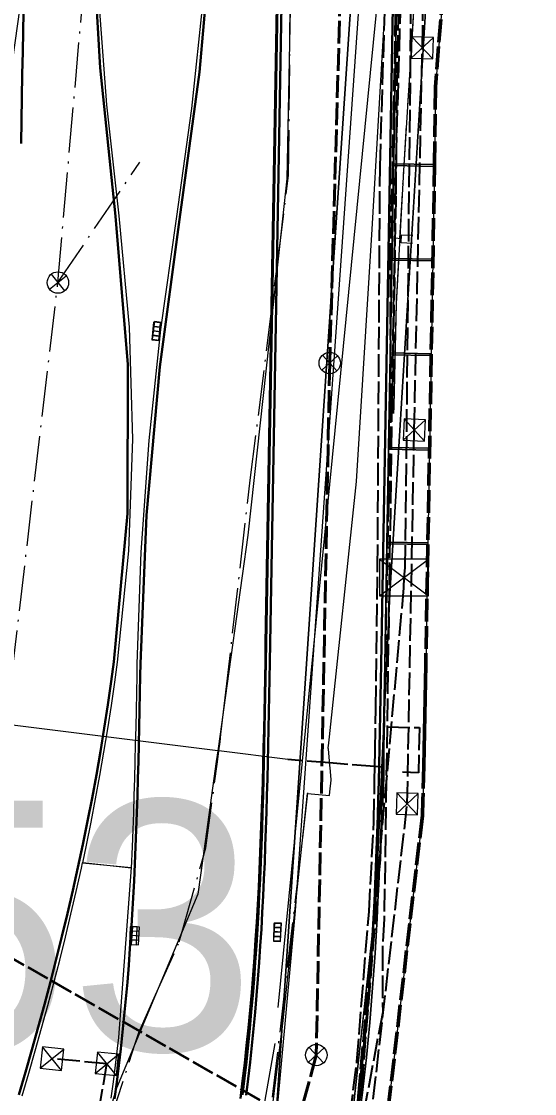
# Model space of a CAD drawing. Header units: metres. Extents: x 105014 to 106600, y 111320 to 118425.
# Drawn here: x 105932 to 105960.8, y 114717.8 to 114777.8 of the extents above; entities that cross this region are included whole.
import ezdxf
from ezdxf.enums import TextEntityAlignment as Align

# ---------------------------------------------------------------- set-up
doc = ezdxf.new("R2010")
doc.units = ezdxf.units.M
doc.linetypes.add('DASHDOT', pattern=[3.556, 2.54, -0.508, 0, -0.508])
doc.linetypes.add('DASHED', pattern=[1.524, 1.27, -0.254])
for name, color, linetype, lineweight in [('00-BASE-LIMITE', 7, 'DASHED', 50), ('00-BASE-UE', 42, 'DASHED', 25), ('10-PAV-CALZADA-BRT', 12, 'CONTINUOUS', 30), ('10-PAV-CALZADA-MIXTA', 8, 'CONTINUOUS', 30), ('10-PAV-SARDINEL', 252, 'CONTINUOUS', 13), ('20-EP-ZONA-DURA', 253, 'CONTINUOUS', 13), ('20-EP-ZONA-VERDE', 84, 'CONTINUOUS', 13), ('30-RED-ENEL-NODOS', 11, 'CONTINUOUS', 13), ('30-RED-ENEL-PROY', 1, 'DASHED', 25), ('30-RED-ETB-CAMARA', 151, 'CONTINUOUS', 13), ('30-RED-ETB-EXIST', 145, 'CONTINUOUS', 13), ('30-RED-ETB-PROY', 5, 'DASHED', 25), ('30-RED-VANTI-EXIST', 52, 'CONTINUOUS', 13), ('30-RED-VANTI-PROY', 2, 'DASHED', 25), ('30-RED-VANTI-RETIRO', 8, 'DASHDOT', 13), ('35-RH-ACUE-DOMICILIARIA', 152, 'CONTINUOUS', 9), ('35-RH-ACUE-MENOR-EXIST', 151, 'CONTINUOUS', 13), ('35-RH-ACUE-MENOR-PROY', 5, 'DASHED', 25), ('35-RH-PLUV-INTERCEPTOR', 3, 'DASHED', 40), ('35-RH-PLUV-NODOS', 94, 'CONTINUOUS', 13), ('35-RH-PLUV-RETIRO', 8, 'DASHDOT', 13), ('36-RH-SAN-COLECTOR-PROY', 6, 'DASHED', 35), ('40-ROT-ESTACION', 1, 'CONTINUOUS', 25), ('60-PREDIAL-LOTE', 42, 'CONTINUOUS', 13)]:
    doc.layers.add(name, color=color, linetype=linetype, lineweight=lineweight)

# ---------------------------------------------------------------- blocks, each defined once
blk = doc.blocks.new('CAM_ETB_T_13')
for p, q in [((-1.375, -1.025), (1.375, 1.025)), ((-1.375, 1.025), (1.375, -1.025))]:
    blk.add_line(p, q)
blk.add_lwpolyline([(-1.375, -1.025), (1.375, -1.025), (1.375, 1.025), (-1.375, 1.025)], close=True)
blk = doc.blocks.new('CAJA_ENEL')
for p, q in [((-0.6, -0.6), (0.6, 0.6)), ((-0.6, 0.6), (0.6, -0.6))]:
    blk.add_line(p, q)
blk.add_lwpolyline([(-0.6, -0.6), (0.6, -0.6), (0.6, 0.6), (-0.6, 0.6)], close=True)
blk = doc.blocks.new('SUMIDERO')
for p, q in [((-0.25, -0.2), (-0.25, 0.2)), ((0, -0.2), (0, 0.2)), ((0.25, -0.2), (0.25, 0.2))]:
    blk.add_line(p, q)
blk.add_lwpolyline([(-0.5, -0.2), (0.5, -0.2), (0.5, 0.2), (-0.5, 0.2)], close=True)
blk = doc.blocks.new('POZO_PLUV')
for p, q in [((-0.42, -0.42), (0.42, 0.42)), ((-0.42, 0.42), (0.42, -0.42))]:
    blk.add_line(p, q)
blk.add_circle((0, 0), 0.6)

msp = doc.modelspace()

# ---------------------------------------------------------------- linework, layer by layer
at = {"layer": '00-BASE-LIMITE'}
msp.add_lwpolyline([(105956.8691, 114816.3231), (105956.1891, 114806.2901), (105955.6823, 114798.2115), (105955.6451, 114779.4721), (105955.2221, 114774.1711), (105955.1787, 114769.8627), (105954.6797, 114741.7807), (105954.6629, 114740.8431), (105954.6459, 114739.9029), (105954.6281, 114738.9599), (105954.6095, 114738.0165), (105954.5895, 114737.0685), (105954.5679, 114736.1175), (105954.5187, 114734.2073), (105954.4929, 114733.3351), (105951.3437, 114706.3967)], dxfattribs=at)
at = {"layer": '00-BASE-UE'}
msp.add_lwpolyline([(105956.8691, 114816.3231), (105956.1891, 114806.2901), (105955.6823, 114798.2115), (105955.6451, 114779.4721), (105955.2221, 114774.1711), (105955.1787, 114769.8627), (105954.6797, 114741.7807), (105954.6629, 114740.8431), (105954.6459, 114739.9029), (105954.6281, 114738.9599), (105954.6095, 114738.0165), (105954.5895, 114737.0685), (105954.5679, 114736.1175), (105954.5187, 114734.2073), (105954.4929, 114733.3351), (105951.3437, 114706.3967)], dxfattribs=at)
at = {"layer": '10-PAV-CALZADA-BRT'}
for points in [[(105948.1097, 114878.6091), (105945.6995, 114742.9863), (105945.6823, 114742.0175), (105945.6647, 114741.0477), (105945.6465, 114740.0765), (105945.6273, 114739.1067), (105945.6067, 114738.1339), (105945.5845, 114737.1601), (105945.5603, 114736.1851), (105945.5337, 114735.2089), (105945.5047, 114734.2317), (105945.4725, 114733.2535), (105945.4371, 114732.2743), (105945.3981, 114731.2939), (105945.3553, 114730.3125), (105945.3079, 114729.3301), (105945.2561, 114728.3469), (105945.1993, 114727.3629), (105945.1371, 114726.3779), (105945.0693, 114725.3921), (105944.9955, 114724.4055), (105944.9153, 114723.4185), (105944.8287, 114722.4307), (105944.7349, 114721.4423), (105944.6337, 114720.4535), (105944.5249, 114719.4645), (105944.4081, 114718.4751), (105944.2829, 114717.4855)], [(105931.9775, 114770.9997), (105932.0021, 114772.2875), (105932.0253, 114773.5741), (105932.0477, 114774.8619), (105932.0697, 114776.1509), (105933.1753, 114841.1523)], [(105935.9369, 114783.5823), (105936.4179, 114775.2394), (105937.2805, 114766.9273), (105937.9719, 114758.6114), (105937.9399, 114750.2669), (105937.1849, 114741.9565), (105937.0357, 114740.8495), (105936.8471, 114739.5407), (105936.6463, 114738.2325), (105936.4327, 114736.9251), (105936.2059, 114735.6189), (105935.9657, 114734.3151), (105935.7127, 114733.0149), (105935.4473, 114731.7181), (105935.1701, 114730.4251), (105934.8815, 114729.1357), (105934.5821, 114727.8501), (105934.2723, 114726.5681), (105933.9525, 114725.2899), (105933.6231, 114724.0151), (105933.2849, 114722.7441), (105932.9379, 114721.4765), (105932.5829, 114720.2123), (105932.2201, 114718.9515), (105931.8503, 114717.6941)], [(105937.2165, 114717.4657), (105937.3421, 114718.3941), (105937.4599, 114719.3247), (105937.5699, 114720.2575), (105937.6727, 114721.1923), (105937.7685, 114722.1289), (105937.8575, 114723.0675), (105937.9403, 114724.0079), (105938.0167, 114724.9497), (105938.0873, 114725.8933), (105938.1523, 114726.8385), (105938.2119, 114727.7851), (105938.2667, 114728.7333), (105938.3169, 114729.6827), (105938.3625, 114730.6337), (105938.4043, 114731.5861), (105938.4421, 114732.5397), (105938.4767, 114733.4945), (105938.5081, 114734.4507), (105938.5367, 114735.4081), (105938.5627, 114736.3669), (105938.5865, 114737.3267), (105938.6083, 114738.2879), (105938.6287, 114739.2501), (105938.6479, 114740.2153), (105938.6659, 114741.1795), (105938.6781, 114741.8429), (105939.023, 114750.1751), (105939.7545, 114758.4823), (105940.8709, 114766.7465), (105941.9874, 114775.0107), (105942.7189, 114783.3179)]]:
    msp.add_lwpolyline(points, dxfattribs=at)
at = {"layer": '10-PAV-CALZADA-MIXTA'}
for points in [[(105944.6097, 114717.6629), (105944.7249, 114718.5911), (105944.8325, 114719.5205), (105944.9329, 114720.4505), (105945.0263, 114721.3813), (105945.1131, 114722.3127), (105945.1935, 114723.2449), (105945.2679, 114724.1773), (105945.3365, 114725.1103), (105945.3997, 114726.0437), (105945.4577, 114726.9773), (105945.5107, 114727.9113), (105945.5593, 114728.8455), (105945.6037, 114729.7799), (105945.6441, 114730.7145), (105945.6807, 114731.6493), (105945.7141, 114732.5843), (105945.7445, 114733.5193), (105945.7721, 114734.4543), (105945.7973, 114735.3895), (105945.8203, 114736.3247), (105945.8415, 114737.2599), (105945.8613, 114738.1951), (105945.8797, 114739.1305), (105945.8973, 114740.0657), (105945.9143, 114741.0011), (105945.9309, 114741.9365), (105947.6697, 114839.7847)], [(105953.9187, 114839.6734), (105952.1799, 114741.8251), (105952.1633, 114740.8877), (105952.1463, 114739.9483), (105952.1285, 114739.0069), (105952.1099, 114738.0675), (105952.0901, 114737.1231), (105952.0685, 114736.1767), (105952.0453, 114735.2283), (105952.0195, 114734.2779), (105951.9915, 114733.3257), (105951.9605, 114732.3713), (105951.9263, 114731.4151), (105951.8887, 114730.4571), (105951.8473, 114729.4971), (105951.8017, 114728.5353), (105951.7515, 114727.5715), (105951.6965, 114726.6061), (105951.6365, 114725.6391), (105951.5711, 114724.6703), (105951.4997, 114723.6999), (105951.4221, 114722.7277), (105951.3381, 114721.7543), (105951.2473, 114720.7793), (105951.1493, 114719.8031), (105951.0439, 114718.8255), (105950.9305, 114717.8469), (105950.8089, 114716.8671)]]:
    msp.add_lwpolyline(points, dxfattribs=at)
at = {"layer": '10-PAV-SARDINEL'}
for points in [[(105944.2829, 114717.4855), (105944.4081, 114718.4751), (105944.5249, 114719.4645), (105944.6337, 114720.4535), (105944.7349, 114721.4423), (105944.8287, 114722.4307), (105944.9153, 114723.4185), (105944.9955, 114724.4055), (105945.0693, 114725.3921), (105945.1371, 114726.3779), (105945.1993, 114727.3629), (105945.2561, 114728.3469), (105945.3079, 114729.3301), (105945.3553, 114730.3125), (105945.3981, 114731.2939), (105945.4371, 114732.2743), (105945.4725, 114733.2535), (105945.5047, 114734.2317), (105945.5337, 114735.2089), (105945.5603, 114736.1851), (105945.5845, 114737.1601), (105945.6067, 114738.1339), (105945.6273, 114739.1067), (105945.6465, 114740.0765), (105945.6647, 114741.0477), (105945.6823, 114742.0175), (105945.6995, 114742.9863), (105948.1097, 114878.6091)], [(105933.1753, 114841.1523), (105932.0697, 114776.1509), (105932.0477, 114774.8619), (105932.0253, 114773.5741), (105932.0021, 114772.2875), (105931.9775, 114770.9997)], [(105947.4697, 114839.7885), (105945.7309, 114741.9401), (105945.7143, 114741.0047), (105945.6973, 114740.0694), (105945.6797, 114739.1344), (105945.6613, 114738.1992), (105945.6416, 114737.2643), (105945.6204, 114736.3294), (105945.5974, 114735.3947), (105945.5722, 114734.46), (105945.5446, 114733.5255), (105945.5142, 114732.5911), (105945.4809, 114731.6568), (105945.4443, 114730.7227), (105945.4039, 114729.789), (105945.3596, 114728.8555), (105945.311, 114727.9222), (105945.2581, 114726.9892), (105945.2002, 114726.0567), (105945.137, 114725.1244), (105945.0685, 114724.1926), (105944.9942, 114723.2615), (105944.9139, 114722.3306), (105944.8273, 114721.4006), (105944.734, 114720.4713), (105944.6338, 114719.5428), (105944.5263, 114718.6149), (105944.4113, 114717.6884)], [(105944.4113, 114717.6884), (105944.5263, 114718.6149), (105944.6338, 114719.5428), (105944.734, 114720.4713), (105944.8273, 114721.4006), (105944.9139, 114722.3306), (105944.9942, 114723.2615), (105945.0685, 114724.1926), (105945.137, 114725.1244), (105945.2002, 114726.0567), (105945.2581, 114726.9892), (105945.311, 114727.9222), (105945.3596, 114728.8555), (105945.4039, 114729.789), (105945.4443, 114730.7227), (105945.4809, 114731.6568), (105945.5142, 114732.5911), (105945.5446, 114733.5255), (105945.5722, 114734.46), (105945.5974, 114735.3947), (105945.6204, 114736.3294), (105945.6416, 114737.2643), (105945.6613, 114738.1992), (105945.6797, 114739.1344), (105945.6973, 114740.0694), (105945.7143, 114741.0047), (105945.7309, 114741.9401), (105947.4697, 114839.7885)], [(105947.6697, 114839.7847), (105945.9309, 114741.9365), (105945.9143, 114741.0011), (105945.8973, 114740.0657), (105945.8797, 114739.1305), (105945.8613, 114738.1951), (105945.8415, 114737.2599), (105945.8203, 114736.3247), (105945.7973, 114735.3895), (105945.7721, 114734.4543), (105945.7445, 114733.5193), (105945.7141, 114732.5843), (105945.6807, 114731.6493), (105945.6441, 114730.7145), (105945.6037, 114729.7799), (105945.5593, 114728.8455), (105945.5107, 114727.9113), (105945.4577, 114726.9773), (105945.3997, 114726.0437), (105945.3365, 114725.1103), (105945.2679, 114724.1773), (105945.1935, 114723.2449), (105945.1131, 114722.3127), (105945.0263, 114721.3813), (105944.9329, 114720.4505), (105944.8325, 114719.5205), (105944.7249, 114718.5911), (105944.6097, 114717.6629)], [(105950.8089, 114716.8671), (105950.9305, 114717.8469), (105951.0439, 114718.8255), (105951.1493, 114719.8031), (105951.2473, 114720.7793), (105951.3381, 114721.7543), (105951.4221, 114722.7277), (105951.4997, 114723.6999), (105951.5711, 114724.6703), (105951.6365, 114725.6391), (105951.6965, 114726.6061), (105951.7515, 114727.5715), (105951.8017, 114728.5353), (105951.8473, 114729.4971), (105951.8887, 114730.4571), (105951.9263, 114731.4151), (105951.9605, 114732.3713), (105951.9915, 114733.3257), (105952.0195, 114734.2779), (105952.0453, 114735.2283), (105952.0685, 114736.1767), (105952.0901, 114737.1231), (105952.1099, 114738.0675), (105952.1285, 114739.0069), (105952.1463, 114739.9483), (105952.1633, 114740.8877), (105952.1799, 114741.8251), (105953.9187, 114839.6734)], [(105954.1187, 114839.6696), (105952.3799, 114741.8216), (105952.3633, 114740.8842), (105952.3463, 114739.9446), (105952.3285, 114739.003), (105952.3099, 114738.0634), (105952.2901, 114737.1187), (105952.2684, 114736.172), (105952.2452, 114735.2232), (105952.2194, 114734.2723), (105952.1914, 114733.3195), (105952.1604, 114732.3645), (105952.1262, 114731.4077), (105952.0885, 114730.4489), (105952.0471, 114729.4881), (105952.0015, 114728.5254), (105951.9512, 114727.5606), (105951.8962, 114726.5942), (105951.8361, 114725.6262), (105951.7706, 114724.6562), (105951.6992, 114723.6846), (105951.6215, 114722.7112), (105951.5373, 114721.7365), (105951.4464, 114720.7601), (105951.3482, 114719.7824), (105951.2427, 114718.8033), (105951.1291, 114717.8231), (105951.0073, 114716.8417)]]:
    msp.add_lwpolyline(points, dxfattribs=at)
at = {"layer": '20-EP-ZONA-DURA'}
for points in [[(105955.1787, 114769.8627), (105955.178, 114769.8229), (105952.8783, 114769.8637), (105953.0471, 114779.3623), (105955.6326, 114779.3163), (105955.2221, 114774.1711), (105955.1787, 114769.8627)], [(105955.1762, 114769.7229), (105955.0838, 114764.5237), (105952.7841, 114764.5645), (105952.8765, 114769.7637), (105955.1762, 114769.7229)], [(105955.0821, 114764.4237), (105954.9897, 114759.2245), (105952.6899, 114759.2653), (105952.7823, 114764.4645), (105955.0821, 114764.4237)], [(105954.8937, 114753.8253), (105954.8835, 114753.9325), (105952.5958, 114753.9731), (105952.6881, 114759.1653), (105954.9879, 114759.1245), (105954.8937, 114753.8253)], [(105954.8937, 114753.8253), (105954.8013, 114748.6263), (105952.5017, 114748.6671), (105952.5939, 114753.8663), (105954.8937, 114753.8253)]]:
    msp.add_lwpolyline(points, close=True, dxfattribs=at)
for points in [[(105951.0073, 114716.8417), (105951.1291, 114717.8231), (105951.2427, 114718.8033), (105951.3482, 114719.7824), (105951.4464, 114720.7601), (105951.5373, 114721.7365), (105951.6215, 114722.7112), (105951.6992, 114723.6846), (105951.7706, 114724.6562), (105951.8361, 114725.6262), (105951.8962, 114726.5942), (105951.9512, 114727.5606), (105952.0015, 114728.5254), (105952.0471, 114729.4881), (105952.0885, 114730.4489), (105952.1262, 114731.4077), (105952.1604, 114732.3645), (105952.1914, 114733.3195), (105952.2194, 114734.2723), (105952.2452, 114735.2232), (105952.2684, 114736.172), (105952.2901, 114737.1187), (105952.3099, 114738.0634), (105952.3285, 114739.003), (105952.3463, 114739.9446), (105952.3633, 114740.8842), (105952.3799, 114741.8216), (105952.4999, 114748.5671), (105954.7996, 114748.5263), (105954.6797, 114741.7807), (105954.6629, 114740.8431), (105954.6459, 114739.9029), (105954.6281, 114738.9599), (105954.6095, 114738.0165), (105954.5895, 114737.0685), (105954.5679, 114736.1175), (105954.5187, 114734.2073), (105954.4929, 114733.3351), (105954.4929, 114733.3351), (105951.868, 114710.8813)], [(105932.042, 114717.6372), (105932.4122, 114718.8957), (105932.7753, 114720.1576), (105933.1307, 114721.4231), (105933.478, 114722.692), (105933.8166, 114723.9644), (105934.1463, 114725.2407), (105934.4665, 114726.5204), (105934.7767, 114727.8039), (105935.0765, 114729.0912), (105935.3655, 114730.3823), (105935.4313, 114730.6892), (105938.1521, 114730.4224), (105937.4388, 114720.8949), (105937.3712, 114720.2802), (105937.2614, 114719.349), (105937.1438, 114718.4201), (105937.0185, 114717.4934)]]:
    msp.add_lwpolyline(points, dxfattribs=at)
at = {"layer": '20-EP-ZONA-VERDE'}
msp.add_lwpolyline([(105942.2023, 114779.1779), (105941.5459, 114772.9645), (105940.6735, 114766.7779), (105939.7992, 114760.5776), (105939.1414, 114754.3506), (105938.7008, 114748.1045), (105938.4781, 114741.8465), (105938.4659, 114741.1831), (105938.4479, 114740.2193), (105938.4287, 114739.2541), (105938.4083, 114738.2923), (105938.3865, 114737.3315), (105938.3627, 114736.3719), (105938.3367, 114735.4139), (105938.3081, 114734.4571), (105938.2769, 114733.5015), (105938.2423, 114732.5473), (105938.2045, 114731.5945), (105938.1509, 114730.3937), (105935.4337, 114730.6871), (105935.6431, 114731.6771), (105935.9089, 114732.9757), (105936.1621, 114734.2779), (105936.4027, 114735.5837), (105936.6299, 114736.8917), (105936.8439, 114738.2011), (105937.0449, 114739.5113), (105937.2337, 114740.8219), (105937.3831, 114741.9299), (105938.0183, 114748.1704), (105938.2464, 114754.4386), (105938.0663, 114760.7083), (105937.4789, 114766.9525), (105936.7968, 114773.1778), (105936.3291, 114779.4223)], dxfattribs=at)
for points in [[(105955.1779, 114769.8229), (105955.1761, 114769.7229), (105952.8765, 114769.7637), (105952.8783, 114769.8637), (105955.1779, 114769.8229)], [(105955.0837, 114764.5237), (105955.0819, 114764.4237), (105952.7823, 114764.4645), (105952.7841, 114764.5645), (105955.0837, 114764.5237)], [(105954.9895, 114759.2245), (105954.9877, 114759.1245), (105952.6881, 114759.1653), (105952.6899, 114759.2653), (105954.9895, 114759.2245)], [(105954.8835, 114753.9325), (105954.8937, 114753.8253), (105952.5939, 114753.8663), (105952.5957, 114753.9663), (105952.5839, 114753.9733), (105954.8835, 114753.9325)], [(105954.8013, 114748.6263), (105954.7995, 114748.5263), (105952.4999, 114748.5671), (105952.5017, 114748.6671), (105954.8013, 114748.6263)]]:
    msp.add_lwpolyline(points, close=True, dxfattribs=at)
at = {"layer": '30-RED-ENEL-PROY'}
for points in [[(105954.4891, 114776.3611), (105954.8405, 114793.9945)], [(105954.0359, 114754.9499), (105954.4891, 114776.3611)], [(105953.6435, 114733.9953), (105954.0359, 114754.9499)], [(105950.8641, 114709.8753), (105953.6435, 114733.9953)], [(105936.7945, 114719.4239), (105933.7145, 114719.7163)], [(105935.8295, 114713.7463), (105936.7945, 114719.4239)]]:
    msp.add_lwpolyline(points, dxfattribs=at)
at = {"layer": '30-RED-ETB-EXIST'}
for points in [[(105946.409, 114722.586), (105953.106, 114790.488), (105953.19, 114791.079)], [(105941.104, 114691.562), (105946.234, 114720.556)]]:
    msp.add_lwpolyline(points, dxfattribs=at)
at = {"layer": '30-RED-ETB-PROY'}
for points in [[(105953.468, 114746.68), (105953.535, 114747.23), (105953.988, 114791.071), (105953.954, 114792.05)], [(105949.557, 114703.386), (105949.658, 114703.953), (105953.455, 114746.095), (105953.468, 114746.68)]]:
    msp.add_lwpolyline(points, dxfattribs=at)
at = {"layer": '30-RED-VANTI-EXIST'}
for points in [[(105952.9062, 114756.3028), (105953.0313, 114762.0229), (105953.4459, 114769.4769), (105954.0575, 114779.0689), (105954.6479, 114789.1283), (105955.4205, 114800.7505), (105956.1289, 114810.8965), (105956.8731, 114822.0675), (105957.1741, 114826.4021), (105957.6443, 114832.9239)], [(105947.0874, 114779.4996), (105946.8889, 114769.0241), (105946.3962, 114764.541)], [(105949.2767, 114737.7523), (105950.7983, 114752.0665), (105951.6783, 114766.1967), (105952.3888, 114778.3885)], [(105946.3962, 114764.541), (105944.6943, 114749.0571), (105943.4271, 114739.9348)], [(105952.8989, 114755.9697), (105952.903, 114756.1564)], [(105952.903, 114756.1564), (105952.9062, 114756.3028)], [(105952.8969, 114755.8785), (105952.8989, 114755.9697)], [(105943.4271, 114739.9348), (105943.145, 114737.9047)], [(105943.0144, 114736.9645), (105921.9122, 114739.601)], [(105943.145, 114737.9047), (105943.0144, 114736.9645)], [(105949.223, 114737.2475), (105949.2767, 114737.7523)], [(105943.0144, 114736.9645), (105942.9309, 114736.3634)], [(105943.074, 114736.9571), (105943.0144, 114736.9645)], [(105946.9511, 114736.4727), (105943.074, 114736.9571)], [(105949.2159, 114737.0522), (105949.2095, 114737.1203), (105949.2122, 114737.1456)], [(105949.2122, 114737.1456), (105949.223, 114737.2475)], [(105949.2762, 114736.4088), (105949.2159, 114737.0522)], [(105942.9309, 114736.3634), (105942.1762, 114730.9306)], [(105949.2875, 114736.289), (105949.2762, 114736.4088)], [(105949.314, 114736.0057), (105949.2875, 114736.289)], [(105949.3529, 114735.5909), (105949.314, 114736.0057)], [(105949.3766, 114735.3335), (105949.3529, 114735.5909)], [(105949.2986, 114734.6658), (105949.3775, 114735.3293)], [(105949.3775, 114735.3293), (105949.3766, 114735.3335)], [(105944.5078, 114704.264), (105946.6849, 114721.8519), (105948.0541, 114734.5823), (105949.2757, 114734.4703), (105949.2986, 114734.6658)], [(105942.1762, 114730.9306), (105941.8979, 114728.9269), (105941.0207, 114726.839)], [(105941.0207, 114726.839), (105939.5271, 114723.2838)], [(105939.5271, 114723.2838), (105938.3862, 114720.5682)], [(105938.3862, 114720.5682), (105937.3329, 114718.0609), (105934.6831, 114709.2295), (105934.5539, 114708.7875)]]:
    msp.add_lwpolyline(points, dxfattribs=at)
at = {"layer": '30-RED-VANTI-PROY'}
for points in [[(105953.6455, 114799.3566), (105953.4861, 114792.3123), (105953.0735, 114775.5111), (105952.9973, 114768.0665), (105952.804, 114756.3036)], [(105952.7254, 114756.2906), (105952.6983, 114764.1507), (105952.8781, 114772.4217), (105953.0511, 114781.4219), (105953.2755, 114790.5831), (105953.3343, 114793.7269)], [(105951.8408, 114736.9644), (105951.8847, 114739.3555), (105951.9767, 114747.2587), (105952.1183, 114769.7171), (105952.3888, 114778.3885)], [(105952.7257, 114756.1367), (105952.7254, 114756.2906)], [(105952.7264, 114755.9194), (105952.7257, 114756.1367)], [(105952.8016, 114756.1573), (105952.7985, 114755.9695)], [(105952.804, 114756.3036), (105952.8016, 114756.1573)], [(105952.7145, 114755.3532), (105952.7184, 114755.506)], [(105952.7184, 114755.506), (105952.7239, 114755.7241)], [(105952.7239, 114755.7241), (105952.7267, 114755.8353), (105952.7264, 114755.9194)], [(105952.7985, 114755.9695), (105952.7969, 114755.8719)], [(105952.3391, 114737.6369), (105952.6007, 114750.8331), (105952.7145, 114755.3532)], [(105952.3339, 114737.2777), (105952.3347, 114737.3978)], [(105952.3347, 114737.3978), (105952.3349, 114737.4269), (105952.3367, 114737.5154)], [(105952.3367, 114737.5154), (105952.3391, 114737.6369)], [(105951.8248, 114736.0895), (105951.8408, 114736.9644)], [(105952.3298, 114736.6542), (105952.3307, 114736.7908)], [(105952.3307, 114736.7908), (105952.3315, 114736.9113)], [(105952.3315, 114736.9113), (105952.3319, 114736.9659)], [(105952.3319, 114736.9659), (105952.333, 114737.1412)], [(105952.333, 114737.1412), (105952.3339, 114737.2777)], [(105949.2875, 114736.289), (105946.9511, 114736.4727)], [(105951.8248, 114736.0895), (105949.2875, 114736.289)], [(105952.3259, 114736.0501), (105952.3275, 114736.2947)], [(105952.3275, 114736.2947), (105952.3283, 114736.4165)], [(105952.3283, 114736.4165), (105952.329, 114736.5342)], [(105952.329, 114736.5342), (105952.3298, 114736.6542)], [(105951.8102, 114735.2953), (105951.8248, 114736.0895)], [(105952.3259, 114736.0501), (105951.8248, 114736.0895)], [(105952.322, 114735.4658), (105952.3228, 114735.5857)], [(105952.3228, 114735.5857), (105952.3236, 114735.7032)], [(105952.3236, 114735.7032), (105952.3244, 114735.8246)], [(105952.3244, 114735.8246), (105952.3259, 114736.0501)], [(105952.3309, 114736.0497), (105952.3259, 114736.0501)], [(105916.6561, 114611.8011), (105917.5191, 114614.3593), (105919.7213, 114620.0777), (105922.3449, 114627.1991), (105924.7387, 114634.3637), (105927.5955, 114642.6581), (105930.0613, 114649.8565), (105935.2187, 114665.1123), (105938.5147, 114674.5977), (105941.6843, 114683.9275), (105944.1935, 114691.1661), (105946.0779, 114696.9725), (105947.0595, 114700.0829), (105948.1693, 114704.3189), (105949.3899, 114709.8347), (105950.2293, 114714.9283), (105950.8171, 114719.5557), (105951.4975, 114727.9543), (105951.7683, 114733.0111), (105951.8102, 114735.2953)], [(105952.3029, 114734.8445), (105952.3087, 114734.9805)], [(105952.3087, 114734.9805), (105952.3133, 114735.0895)], [(105952.3133, 114735.0895), (105952.3185, 114735.2102)], [(105952.3185, 114735.2102), (105952.3195, 114735.234)], [(105952.3195, 114735.234), (105952.3207, 114735.2615), (105952.3211, 114735.3294)], [(105952.3211, 114735.3294), (105952.322, 114735.4658)], [(105907.6722, 114582.7979), (105908.1869, 114584.3079), (105913.0153, 114598.7205), (105917.4869, 114611.9305), (105923.6651, 114629.4631), (105926.1895, 114637.2785), (105932.0501, 114654.1549), (105937.9487, 114671.2525), (105943.0215, 114686.1443), (105946.2827, 114696.1183), (105947.2475, 114699.1711), (105948.2679, 114703.0567), (105949.2549, 114707.3105), (105949.8141, 114709.7765), (105951.0991, 114718.1455), (105952.1327, 114730.8545), (105952.2876, 114734.4867)], [(105952.2876, 114734.4867), (105952.2928, 114734.6078)], [(105952.2928, 114734.6078), (105952.2978, 114734.725)], [(105952.2978, 114734.725), (105952.3029, 114734.8445)]]:
    msp.add_lwpolyline(points, dxfattribs=at)
at = {"layer": '30-RED-VANTI-RETIRO'}
for points in [[(105952.9062, 114756.3028), (105953.0313, 114762.0229), (105953.4459, 114769.4769), (105954.0575, 114779.0689), (105954.6479, 114789.1283), (105955.4205, 114800.7505), (105956.1289, 114810.8965), (105956.8731, 114822.0675), (105957.1741, 114826.4021), (105957.6443, 114832.9239)], [(105946.3962, 114764.541), (105946.9847, 114769.2155), (105947.0874, 114779.4996)], [(105943.4271, 114739.9348), (105944.8333, 114752.1275), (105946.3962, 114764.541)], [(105952.8989, 114755.9697), (105952.903, 114756.1564)], [(105952.903, 114756.1564), (105952.9062, 114756.3028)], [(105952.8969, 114755.8785), (105952.8989, 114755.9697)], [(105943.1923, 114737.8996), (105943.4271, 114739.9348)], [(105943.074, 114736.9571), (105943.1423, 114737.4657), (105943.1923, 114737.8996)], [(105942.9933, 114736.3559), (105943.074, 114736.9571)], [(105942.1762, 114730.9306), (105942.3451, 114731.5285), (105942.9933, 114736.3559)], [(105948.0543, 114734.6065), (105944.5078, 114704.264)], [(105941.0207, 114726.839), (105942.1762, 114730.9306)], [(105939.5271, 114723.2838), (105940.8559, 114726.2553), (105941.0207, 114726.839)], [(105938.3862, 114720.5682), (105938.5863, 114721.1799), (105939.5271, 114723.2838)], [(105934.5539, 114708.7875), (105936.9069, 114716.0453), (105938.3862, 114720.5682)]]:
    msp.add_lwpolyline(points, dxfattribs=at)
at = {"layer": '35-RH-ACUE-DOMICILIARIA'}
for points in [[(105953.3112, 114765.6636), (105952.9213, 114765.7031)], [(105953.9398, 114765.4045), (105953.3005, 114765.4345), (105953.322, 114765.8927), (105953.9613, 114765.8627)]]:
    msp.add_lwpolyline(points, dxfattribs=at)
at = {"layer": '35-RH-ACUE-MENOR-EXIST'}
for points in [[(105947.37, 114728), (105954.15, 114824.29)], [(105917.64, 114618.48), (105931.64, 114655.52), (105945.32, 114705.54), (105947.37, 114728)]]:
    msp.add_lwpolyline(points, dxfattribs=at)
at = {"layer": '35-RH-ACUE-MENOR-PROY'}
for points in [[(105954.5265, 114816.3428), (105954.2284, 114812.4868), (105952.9687, 114768.8574), (105952.3484, 114727.5527), (105952.2545, 114725.9017), (105952.2646, 114722.3196), (105948.9104, 114704.6195), (105943.3941, 114685.6658), (105927.2872, 114639.0259), (105925.1197, 114628.9907), (105925.0151, 114622.3662), (105920.7314, 114607.9796), (105919.9198, 114605.2707), (105916.7264, 114603.2208), (105915.5661, 114599.9205), (105900.294, 114556.3506), (105898.6053, 114552.429), (105897.5912, 114548.6288)], [(105952.5135, 114738.3027), (105954.3371, 114738.2678), (105954.2653, 114735.7275), (105953.3806, 114735.7636)]]:
    msp.add_lwpolyline(points, dxfattribs=at)
at = {"layer": '35-RH-PLUV-INTERCEPTOR'}
for points in [[(105950.277, 114793.111), (105949.2925, 114758.7001)], [(105950.277, 114793.111), (105949.2925, 114758.7001)], [(105949.2925, 114758.7001), (105948.5411, 114719.9131)], [(105949.2925, 114758.7001), (105948.5411, 114719.9131)], [(105948.5411, 114719.9131), (105942.056, 114696.0486)], [(105948.5411, 114719.9131), (105942.056, 114696.0486)]]:
    msp.add_lwpolyline(points, dxfattribs=at)
at = {"layer": '35-RH-PLUV-RETIRO'}
for points in [[(105879.209, 114552.734), (105886.738, 114585.429), (105897.7352, 114622.7895), (105926.3569, 114697.6139), (105934.0422, 114763.2123), (105944.3431, 114880.1789), (105944.3431, 114880.1789)], [(105934.0422, 114763.2123), (105938.636, 114769.9554)]]:
    msp.add_lwpolyline(points, dxfattribs=at)
at = {"layer": '36-RH-SAN-COLECTOR-PROY'}
msp.add_lwpolyline([(105949.3507, 114715.125), (105921.239, 114731.1996)], dxfattribs=at)
at = {"layer": '60-PREDIAL-LOTE'}
for points in [[(105939.2, 114683.2), (105936.333, 114674.857), (105918.298, 114681.601), (105946.089, 114879.583), (105956.853, 114873.54), (105946, 114712.4), (105944.6, 114704.2), (105939.2, 114683.2)], [(105958.769, 114872.4641), (105960.5304, 114871.4751), (105960.7859, 114871.3318), (105960.7842, 114871.3083), (105958.8505, 114845.8047), (105958.8453, 114845.7383), (105958.561, 114842.1222), (105957.8483, 114830.3455), (105952.6587, 114745.7601), (105951.868, 114728.322), (105950.454, 114715.532), (105946.546, 114694.679), (105940.4737, 114672.3206), (105940.4324, 114672.3459), (105936.333, 114674.857), (105939.2, 114683.2), (105944.6, 114704.2), (105946, 114712.4), (105956.853, 114873.54), (105958.769, 114872.4641)]]:
    msp.add_lwpolyline(points, close=True, dxfattribs=at)
msp.add_lwpolyline([(105950.6079, 114716.9238), (105950.8093, 114718.7458), (105951.1997, 114722.2781), (105951.2584, 114722.8089), (105951.3931, 114724.0273), (105951.4116, 114724.1945), (105951.4116, 114724.1945), (105951.714, 114726.9308), (105951.78, 114727.5272), (105951.8678, 114728.3222), (105952.6587, 114745.7601), (105954.6981, 114779.0104), (105954.7534, 114779.9017), (105955.4077, 114790.2417), (105955.435, 114790.6735), (105956.105, 114801.2624), (105956.288, 114804.1554), (105956.5242, 114807.8889), (105956.7162, 114810.9224), (105957.0763, 114816.6136)], dxfattribs=at)

# ---------------------------------------------------------------- block references
at = {"layer": '30-RED-ENEL-NODOS'}
for p, rotation in [((105954.4891, 114776.3611), 88.3), ((105954.0359, 114754.9498), 87.5), ((105953.6435, 114733.9951), 88.3), ((105933.7145, 114719.7163), 84.2), ((105936.7944, 114719.4237), 84.2)]:
    msp.add_blockref('CAJA_ENEL', p, dxfattribs=dict(at, rotation=rotation))
at = {"layer": '30-RED-ETB-CAMARA'}
msp.add_blockref('CAM_ETB_T_13', (105953.468, 114746.68), dxfattribs=at)
at = {"layer": '35-RH-PLUV-NODOS'}
for name, p, rotation in [('POZO_PLUV', (105934.0422, 114763.2123), 353.8), ('SUMIDERO', (105939.5561, 114760.4791), 264.7), ('SUMIDERO', (105939.5561, 114760.4791), 264.7), ('SUMIDERO', (105939.5944, 114760.502), 262.7), ('POZO_PLUV', (105949.2925, 114758.7001), 268), ('POZO_PLUV', (105949.2925, 114758.7001), 268), ('SUMIDERO', (105946.3458, 114726.7891), 88.2), ('SUMIDERO', (105946.3648, 114726.8229), 86.9), ('SUMIDERO', (105938.2778, 114726.6017), 88.2), ('SUMIDERO', (105938.2778, 114726.6017), 88.2), ('SUMIDERO', (105938.3927, 114726.5977), 86.2), ('POZO_PLUV', (105948.5411, 114719.9131), 268), ('POZO_PLUV', (105948.5411, 114719.9131), 268)]:
    msp.add_blockref(name, p, dxfattribs=dict(at, rotation=rotation))

# ---------------------------------------------------------------- texts
at = {"layer": '40-ROT-ESTACION'}
msp.add_text('Calle 153', height=14, dxfattribs=at).set_placement((105905.5851, 114715.9743), align=Align.BOTTOM_CENTER)

doc.saveas('drawing.dxf')
